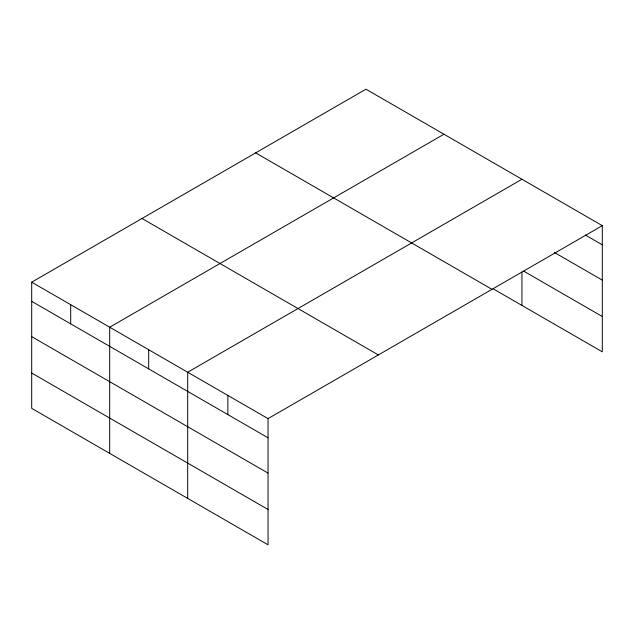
<?xml version="1.0" encoding="UTF-8"?>
<svg xmlns="http://www.w3.org/2000/svg" width="634" height="634" viewBox="0 0 634 634"><rect width="100%" height="100%" fill="white"/><g stroke="black" fill="none" stroke-linecap="round" stroke-linejoin="round"><path stroke-width="0.95" d="M602.3 225.649L365.953 89.196L31.7 282.178L31.7 408.351L268.047 544.804L268.047 418.63L602.3 225.649L602.3 351.822L493.117 288.787M443.943 134.226L109.698 327.207L109.698 453.381M521.941 179.256L187.688 372.237L187.688 498.411M585.206 234.952L602.3 244.819M554.425 252.491L602.3 280.133M523.652 271.106L602.3 316.517M255.645 152.881L492 289.334M142 218.492L378.355 354.945M31.7 282.178L268.047 418.63M31.7 301.34L268.047 437.801M31.7 336.654L268.047 473.107M31.7 373.038L268.047 509.49M521.941 272.081L521.941 305.429M227.868 395.434L227.868 414.604M148.697 349.722L148.697 368.885M70.699 304.692L70.699 323.855"/></g></svg>
